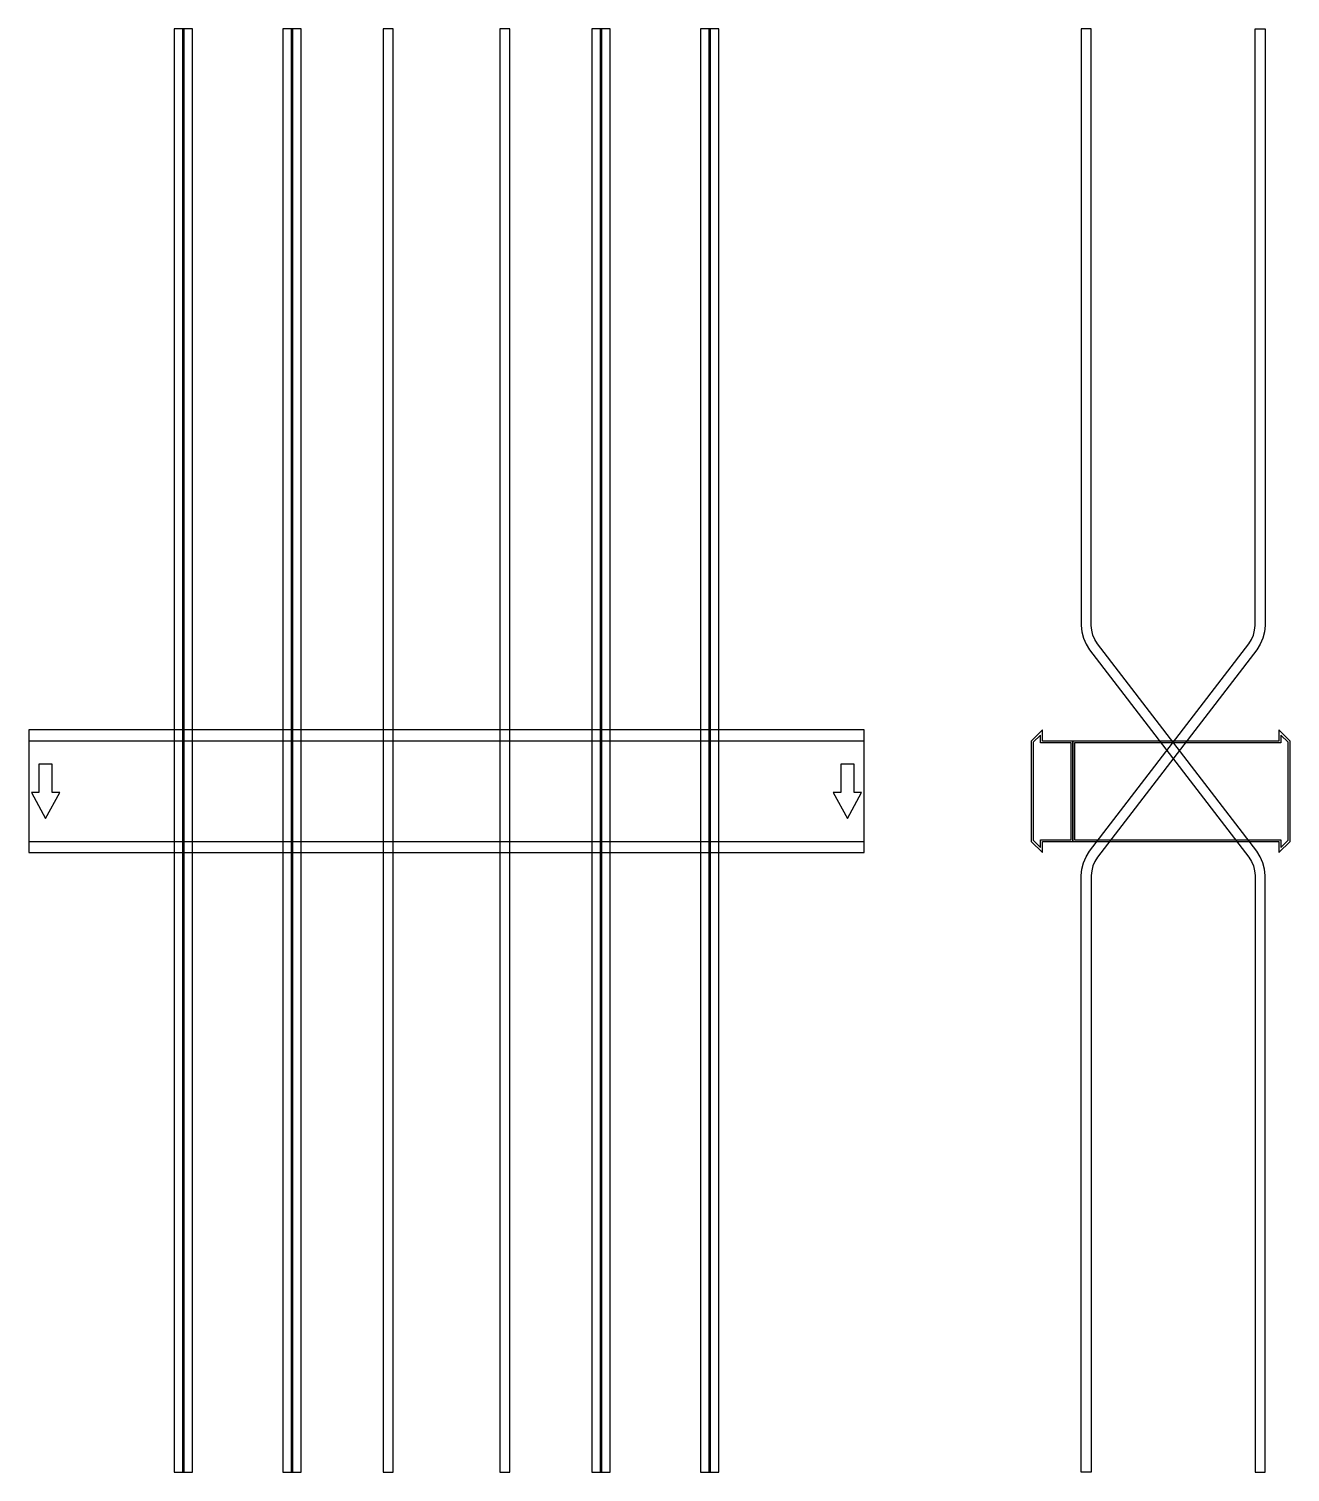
# Model space of a CAD drawing. Extents: x 0 to 1510, y -815 to 913.
import ezdxf

# ---------------------------------------------------------------- set-up
doc = ezdxf.new("R2010")
doc.units = 0
doc.layers.add('Halfen', color=7, linetype='CONTINUOUS')

msp = doc.modelspace()

# ---------------------------------------------------------------- linework, layer by layer
at = {"layer": 'Halfen', "color": 7}
for points in [[(186, -815.455), (186, 913.129), (174, 913.129), (174, -815.455)], [(196, -815.455), (196, 913.129), (184, 913.129), (184, -815.455)], [(316, -815.455), (316, 913.129), (304, 913.129), (304, -815.455)], [(326, -815.455), (326, 913.129), (314, 913.129), (314, -815.455)], [(436, -815.455), (436, 913.129), (424, 913.129), (424, -815.455)], [(576, -815.455), (576, 913.129), (564, 913.129), (564, -815.455)], [(686, -815.455), (686, 913.129), (674, 913.129), (674, -815.455)], [(696, -815.455), (696, 913.129), (684, 913.129), (684, -815.455)], [(816, -815.455), (816, 913.129), (804, 913.129), (804, -815.455)], [(826, -815.455), (826, 913.129), (814, 913.129), (814, -815.455)], [(1480, -815.455), (1480, -100.956), (1479.359, -93.137), (1477.453, -85.527), (1474.332, -78.329), (1470.081, -71.735), (1279.439, 176.714), (1276.251, 181.659), (1273.911, 187.057), (1272.481, 192.765), (1272, 198.629), (1272, 252.129), (1272, 913.129), (1260, 913.129), (1260, 252.129), (1260, 198.629), (1260.641, 190.81), (1262.547, 183.2), (1265.668, 176.002), (1269.919, 169.409), (1460.561, -79.04), (1463.749, -83.986), (1466.089, -89.384), (1467.519, -95.092), (1468, -100.956), (1468, -815.455)], [(1260, -815.455), (1260, -100.956), (1260.641, -93.137), (1262.547, -85.527), (1265.668, -78.329), (1269.919, -71.735), (1460.561, 176.714), (1463.749, 181.659), (1466.089, 187.057), (1467.519, 192.765), (1468, 198.629), (1468, 252.129), (1468, 913.129), (1480, 913.129), (1480, 252.129), (1480, 198.629), (1479.359, 190.81), (1477.453, 183.2), (1474.332, 176.002), (1470.081, 169.409), (1279.439, -79.04), (1276.251, -83.986), (1273.911, -89.384), (1272.481, -95.092), (1272, -100.956), (1272, -815.455)], [(0, -73.5), (1000, -73.5), (1000, 73.5), (0, 73.5)], [(1250, -60), (1250, 60), (1213.5, 60), (1213.5, 73.5), (1200, 60), (1200, -60), (1213.5, -73.5), (1213.5, -60)], [(1510, -60), (1510, 60), (1496.5, 73.5), (1496.5, 60), (1250, 60), (1250, -60), (1496.5, -60), (1496.5, -73.5)], [(0, -60), (1000, -60), (1000, 60), (0, 60)], [(1248, -58), (1248, 58), (1211, 58), (1211, 67.25), (1202.5, 58.75), (1202.5, -58.75), (1211, -67.25), (1211, -58)], [(1507.5, -58.75), (1507.5, 58.75), (1499, 67.25), (1499, 58), (1252, 58), (1252, -58), (1499, -58), (1499, -67.25)], [(20, -32.5), (37, -1.5), (28, -1.5), (28, 32.5), (12, 32.5), (12, -1.5), (3, -1.5)], [(980, -32.5), (997, -1.5), (988, -1.5), (988, 32.5), (972, 32.5), (972, -1.5), (963, -1.5)]]:
    msp.add_lwpolyline(points, close=True, dxfattribs=at)

doc.saveas('drawing.dxf')
